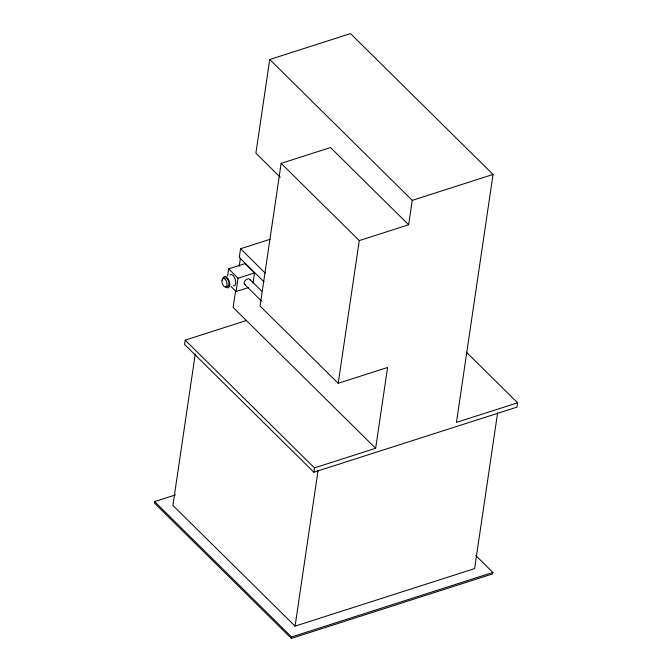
<?xml version="1.0" encoding="UTF-8"?>
<svg xmlns="http://www.w3.org/2000/svg" width="672" height="672" viewBox="0 0 672 672"><rect width="100%" height="100%" fill="white"/><g stroke="black" fill="none" stroke-linecap="round" stroke-linejoin="round"><path stroke-width="1.01" d="M175.484 494.903L154.619 501.589L154.409 503.034L291.379 638.4L492.677 573.88L492.887 572.443L475.768 555.517M246.355 320.519L185.195 340.116L184.556 344.442L313.849 472.223L516.953 407.123L517.591 402.797L466.318 352.128M195.283 353.858L172.906 505.42L295.067 626.153L474.608 568.613L497.599 412.902M227.581 276.066L228.64 268.892L245.104 263.617L254.52 272.924L253 283.181M270.178 239.257L240.568 248.741L239.282 257.393L263.92 281.744M235.553 290.959L233.117 307.432L375.648 448.291L314.488 467.897L185.195 340.116M239.198 266.246L240.416 258.014M517.591 402.797L456.439 422.402L493.046 174.46L350.524 33.6L269.732 59.497L255.898 153.191L280.241 177.257M248.674 287.498L236.09 291.53L238.056 278.2L228.64 268.892M281.14 163.372L359.276 240.593L408.652 224.767L330.515 147.546L281.14 163.372L260.072 306.079L338.209 383.3L387.576 367.483L375.648 448.291M313.849 472.223L314.488 467.897M291.379 638.4L291.589 636.955L154.619 501.589M295.067 626.153L318.066 470.442M338.209 383.3L359.276 240.593M408.652 224.767L412.255 200.357L269.732 59.497M412.255 200.357L493.046 174.46M238.056 278.2L254.52 272.924M291.589 636.955L492.887 572.443M240.568 248.741L265.205 273.092M249.883 279.426L261.685 291.094M244.406 284.189L261.374 300.955M231.017 286.516L236.09 291.53M229.849 275.033A5.922 2.999 72.2 0 1 235.192 279.208A5.922 2.999 72.2 0 1 233.419 285.902M223.07 278.855A5.922 2.999 72.2 0 1 227.077 277.444A5.922 2.999 72.2 0 1 229.69 285.398A5.922 2.999 72.2 0 1 225.691 286.81M224.062 278.762A4.553 2.31 72.2 0 1 228.556 281.358A4.553 2.31 72.2 0 1 226.523 286.255M245.414 284.81A3.646 2.251 -45.3 0 1 245.515 280.241A3.646 2.251 -45.3 0 1 250.118 279.997M221.97 280.207A4.553 2.31 72.2 0 0 225.322 287.104A4.553 2.31 72.2 0 0 226.246 280.862A4.553 2.31 72.2 0 0 221.97 280.207"/></g></svg>
